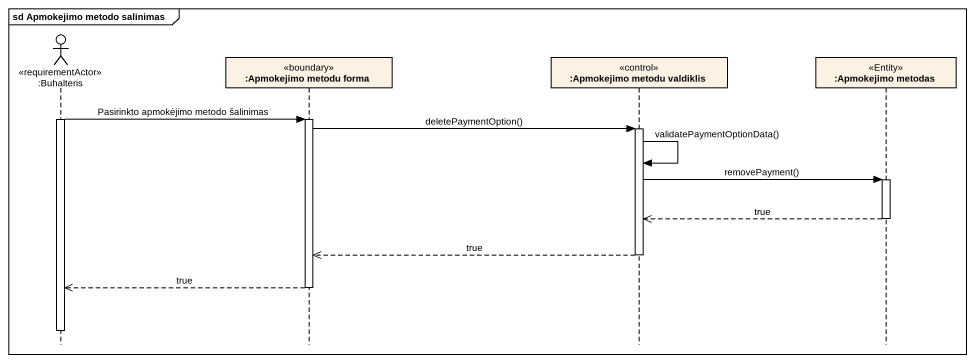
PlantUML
@startuml
mainframe sd Apmokejimo metodo salinimas
hide footbox
actor ":Buhalteris" as Buhalteris <<requirementActor>>
participant ":Apmokejimo metodu forma" as Apmokejimo_metodu_forma <<boundary>>
participant ":Apmokejimo metodu valdiklis" as Apmokejimo_metodu_valdiklis <<control>>
participant ":Apmokejimo metodas" as Apmokejimo_metodas <<Entity>>

activate Buhalteris
Buhalteris -> Apmokejimo_metodu_forma : Pasirinkto apmokėjimo metodo šalinimas
activate Apmokejimo_metodu_forma
Apmokejimo_metodu_forma -> Apmokejimo_metodu_valdiklis : deletePaymentOption()
activate Apmokejimo_metodu_valdiklis
Apmokejimo_metodu_valdiklis -> Apmokejimo_metodu_valdiklis : validatePaymentOptionData()
Apmokejimo_metodu_valdiklis -> Apmokejimo_metodas : removePayment()
activate Apmokejimo_metodas
Apmokejimo_metodas -->> Apmokejimo_metodu_valdiklis : true
deactivate Apmokejimo_metodas
Apmokejimo_metodu_valdiklis -->> Apmokejimo_metodu_forma : true
deactivate Apmokejimo_metodu_valdiklis
Apmokejimo_metodu_forma -->> Buhalteris : true
deactivate Apmokejimo_metodu_forma
deactivate Buhalteris
@enduml
